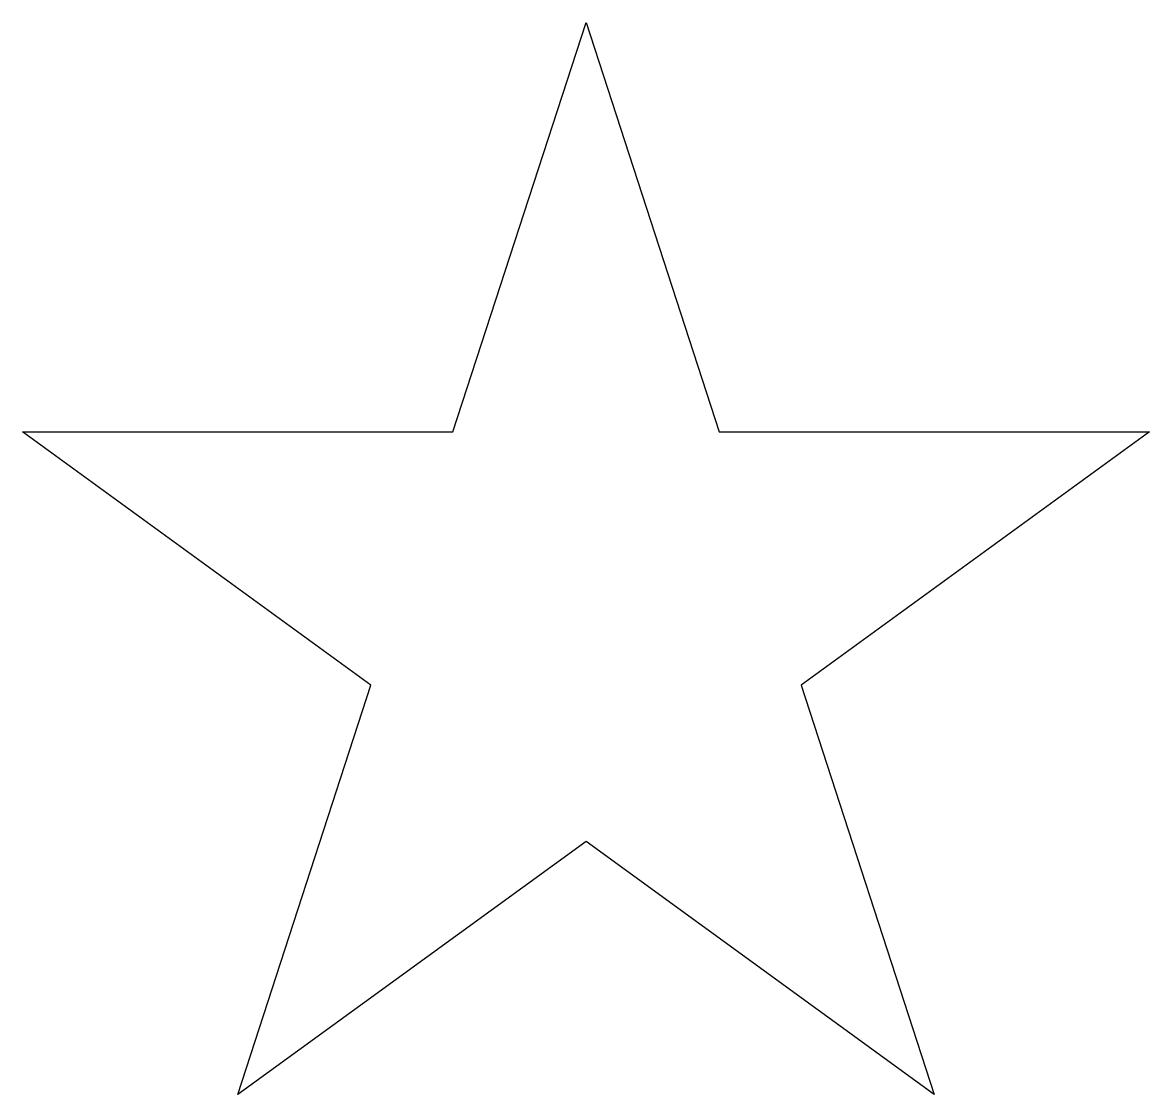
# Model space of a CAD drawing. Extents: x 15.5 to 34.5, y -7.6 to 10.5.
import ezdxf

# ---------------------------------------------------------------- set-up
doc = ezdxf.new("R2010")
doc.units = 0
doc.layers.get('0').update_dxf_attribs({"linetype": 'CONTINUOUS'})

msp = doc.modelspace()

# ---------------------------------------------------------------- linework, layer by layer
at = {"color": 5}
msp.add_lwpolyline([(25.000183, 10.50309), (27.245343, 3.593259), (34.510619, 3.593259), (28.632655, -0.676962), (30.877814, -7.586793), (25.000183, -3.316572), (19.12222, -7.586793), (21.367379, -0.676962), (15.489415, 3.593259), (22.755024, 3.593259), (25.000183, 10.50309)], close=True, dxfattribs=at)

doc.saveas('drawing.dxf')
